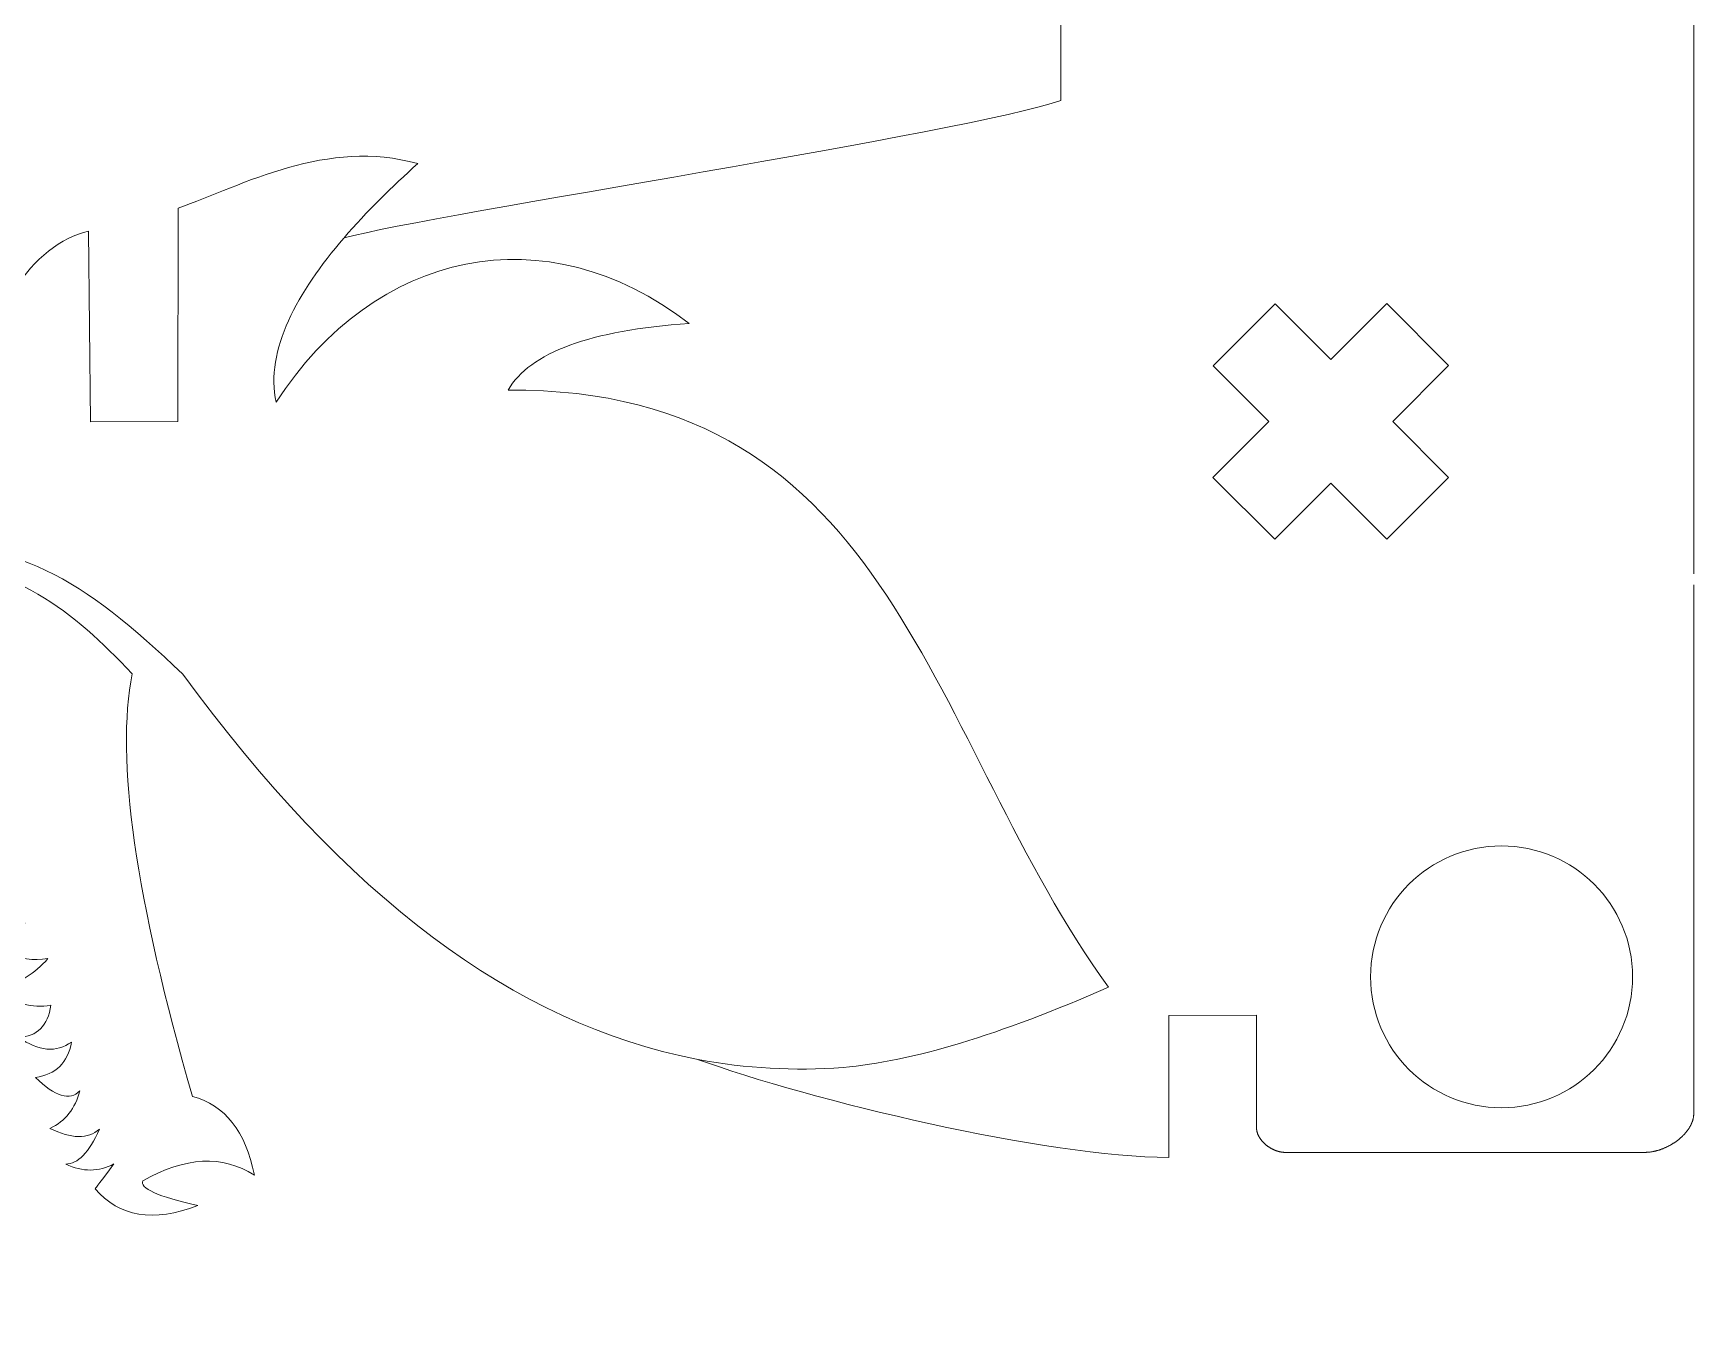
# Model space of a CAD drawing. Header units: centimetres. Extents: x -8.2 to 10.2, y 5.5 to 22.4.
# Drawn here: x 4.77 to 10.22, y 5.55 to 9.77 of the extents above; entities that cross this region are included whole.
import ezdxf

# ---------------------------------------------------------------- set-up
doc = ezdxf.new("R2010")
doc.units = ezdxf.units.CM
doc.header["$MEASUREMENT"] = 0
doc.layers.add('layer 1', color=7, linetype='Continuous')

msp = doc.modelspace()

# ---------------------------------------------------------------- linework, layer by layer
at = {"layer": 'layer 1', "lineweight": 9}
for points in [[(10.22405, 7.99715), (10.22405, 7.99715), (10.22405, 13.59629), (10.22405, 13.59629)], [(8.14648, 9.55133), (8.14648, 9.55133), (8.14648, 11.44042), (8.14648, 11.44042)], [(8.8505, 8.88311), (8.8505, 8.88311), (8.64731, 8.67991), (8.64731, 8.67991)], [(9.03271, 8.7009), (9.03271, 8.7009), (8.8505, 8.88311), (8.8505, 8.88311)], [(9.21639, 8.88456), (9.21639, 8.88456), (9.03271, 8.7009), (9.03271, 8.7009)], [(9.41959, 8.68135), (9.41959, 8.68135), (9.21639, 8.88456), (9.21639, 8.88456)], [(8.64731, 8.67991), (8.64731, 8.67991), (8.82953, 8.49769), (8.82953, 8.49769)], [(9.23592, 8.49769), (9.23592, 8.49769), (9.41959, 8.68135), (9.41959, 8.68135)], [(4.9622, 8.49659), (4.9622, 8.49659), (5.24958, 8.49706), (5.24958, 8.49706)], [(8.82953, 8.49769), (8.82953, 8.49769), (8.64585, 8.31402), (8.64585, 8.31402)], [(9.41959, 8.31402), (9.41959, 8.31402), (9.23592, 8.49769), (9.23592, 8.49769)], [(8.64585, 8.31402), (8.64585, 8.31402), (8.84905, 8.11083), (8.84905, 8.11083)], [(8.84905, 8.11083), (8.84905, 8.11083), (9.03271, 8.2945), (9.03271, 8.2945)], [(9.03271, 8.2945), (9.03271, 8.2945), (9.21639, 8.11083), (9.21639, 8.11083)], [(9.21639, 8.11083), (9.21639, 8.11083), (9.41959, 8.31402), (9.41959, 8.31402)], [(10.22405, 6.22661), (10.22405, 6.22661), (10.22405, 7.96063), (10.22405, 7.96063)], [(8.50178, 6.54756), (8.50178, 6.54756), (8.78914, 6.54801), (8.78914, 6.54801)], [(8.50178, 6.54756), (8.50178, 6.54756), (8.50178, 6.08159), (8.50178, 6.08159)], [(8.78914, 6.54801), (8.78914, 6.54801), (8.78914, 6.17816), (8.78914, 6.17816)], [(10.06446, 6.09804), (10.06446, 6.09804), (8.88142, 6.09804), (8.88142, 6.09804)]]:
    msp.add_open_spline(points, degree=3, dxfattribs=at)
for points, knots in [([(8.50178, 6.08159), (8.10302, 6.08164), (7.32761, 6.26804), (6.95133, 6.40437), (6.95133, 6.40437), (6.35493, 6.51862), (5.79707, 6.93897), (5.26612, 7.6677), (5.26612, 7.6677), (4.93446, 7.98178), (4.71582, 8.12485), (4.31487, 8.0803), (4.31487, 8.0803), (4.7354, 8.02084), (4.89855, 7.87837), (5.09966, 7.66948), (5.09966, 7.66948), (5.04393, 7.39177), (5.10988, 6.92916), (5.29751, 6.2817), (5.29751, 6.2817), (5.40396, 6.2532), (5.4716, 6.16717), (5.50046, 6.02359), (5.50046, 6.02359), (5.39551, 6.08975), (5.27355, 6.08353), (5.1346, 6.00494), (5.1346, 6.00494), (5.12291, 5.98045), (5.18291, 5.95315), (5.31459, 5.92304), (5.31459, 5.92304), (5.16885, 5.8672), (5.05665, 5.88575), (4.97797, 5.97866), (4.97797, 5.97866), (4.97797, 5.97866), (4.99855, 6.00576), (5.0397, 6.05994), (5.0397, 6.05994), (4.98991, 6.03338), (4.93708, 6.0333), (4.88121, 6.05967), (4.88121, 6.05967), (4.92083, 6.05938), (4.95787, 6.09757), (4.99234, 6.17427), (4.99234, 6.17427), (4.95421, 6.14097), (4.89992, 6.14183), (4.82949, 6.17684), (4.82949, 6.17684), (4.88017, 6.20047), (4.91283, 6.2415), (4.92746, 6.2999), (4.92746, 6.2999), (4.8952, 6.2662), (4.84673, 6.28088), (4.78206, 6.34398), (4.78206, 6.34398), (4.84857, 6.35373), (4.88802, 6.39246), (4.9004, 6.46013), (4.9004, 6.46013), (4.85027, 6.42411), (4.79253, 6.42926), (4.72722, 6.47557), (4.72722, 6.47557), (4.78787, 6.47816), (4.82301, 6.51344), (4.83269, 6.58138), (4.83269, 6.58138), (4.76985, 6.56925), (4.71313, 6.58721), (4.66254, 6.63522), (4.66254, 6.63522), (4.72761, 6.65247), (4.7809, 6.68536), (4.82239, 6.73392), (4.82239, 6.73392), (4.72851, 6.72003), (4.63989, 6.75752), (4.55655, 6.84635), (4.55655, 6.84635), (4.62641, 6.82976), (4.69031, 6.83098), (4.74825, 6.85001), (4.74825, 6.85001), (4.63469, 6.85265), (4.54904, 6.9172), (4.49128, 7.04363), (4.49128, 7.04363), (4.55463, 7.01075), (4.62236, 7.00588), (4.69449, 7.02901), (4.69449, 7.02901), (4.60208, 7.21437), (4.49981, 7.4024), (4.52843, 7.57063), (4.52843, 7.57063), (4.17693, 7.65421), (3.97884, 7.41377), (4.14863, 7.09226), (4.14863, 7.09226), (4.18086, 7.01694), (4.21707, 6.93669), (4.31846, 6.91759), (4.31846, 6.91759), (4.28726, 6.88311), (4.23514, 6.86808), (4.16213, 6.87248), (4.16213, 6.87248), (4.20088, 6.82415), (4.27471, 6.79103), (4.38364, 6.77313), (4.38364, 6.77313), (4.34434, 6.71603), (4.27645, 6.69255), (4.17996, 6.7027), (4.17996, 6.7027), (4.22062, 6.6433), (4.28894, 6.62408), (4.38491, 6.64505), (4.38491, 6.64505), (4.35305, 6.58773), (4.29429, 6.55112), (4.20857, 6.53525), (4.20857, 6.53525), (4.25321, 6.50672), (4.31293, 6.49822), (4.38771, 6.50978), (4.38771, 6.50978), (4.38145, 6.48224), (4.32859, 6.45321), (4.22913, 6.42268), (4.22913, 6.42268), (4.30563, 6.39609), (4.37408, 6.39955), (4.43449, 6.43307), (4.43449, 6.43307), (4.4365, 6.36885), (4.38006, 6.32144), (4.26516, 6.29081), (4.26516, 6.29081), (4.30681, 6.26907), (4.38016, 6.26731), (4.48524, 6.28549), (4.48524, 6.28549), (4.47266, 6.23433), (4.41399, 6.19146), (4.30919, 6.15689), (4.30919, 6.15689), (4.35393, 6.13279), (4.42359, 6.13653), (4.51814, 6.16806), (4.51814, 6.16806), (4.48659, 6.10982), (4.42895, 6.06213), (4.34522, 6.025), (4.34522, 6.025), (4.38417, 6.01468), (4.44867, 6.02485), (4.53869, 6.05549), (4.53869, 6.05549), (4.50741, 5.98933), (4.45201, 5.9371), (4.37249, 5.89879), (4.37249, 5.89879), (4.42377, 5.87153), (4.44167, 5.85563), (4.51902, 5.87571), (4.51902, 5.87571), (4.51222, 5.84023), (4.50357, 5.78349), (4.38946, 5.75903), (4.38946, 5.75903), (4.47974, 5.75655), (4.4871, 5.78801), (4.5349, 5.6901), (4.5349, 5.6901), (4.41913, 5.66987), (4.333, 5.6488), (4.18077, 5.55487), (4.18077, 5.55487), (4.19702, 5.63894), (4.18144, 5.66128), (4.23115, 5.67953), (4.23115, 5.67953), (4.0862, 5.69497), (4.0273, 5.76088), (3.89392, 5.86901), (3.89392, 5.86901), (4.04035, 5.82065), (4.08594, 5.80471), (4.19123, 5.82944), (4.19123, 5.82944), (4.01175, 6.11502), (3.87284, 6.44359), (3.77448, 6.81514), (3.77448, 6.81514), (3.76561, 7.17742), (3.58526, 7.2668), (3.23341, 7.08328), (3.23341, 7.08328), (3.27396, 7.27571), (3.23893, 7.48454), (3.12829, 7.70978), (3.12829, 7.70978), (2.88625, 8.01871), (2.67128, 8.47805), (2.48337, 9.08782), (2.48337, 9.08782), (2.79642, 8.66115), (2.96124, 8.51557), (3.15552, 8.38751), (3.15552, 8.38751), (3.15269, 8.85989), (2.9881, 9.17914), (2.48406, 9.60884), (2.48406, 9.60884), (2.94472, 9.47948), (3.26798, 9.1945), (3.45382, 8.7539), (3.45382, 8.7539), (3.52347, 8.54929), (3.5541, 8.54294), (3.71571, 8.5157), (3.71571, 8.5157), (3.56014, 8.69048), (3.54357, 8.81814), (3.49601, 9.11782), (3.49601, 9.11782), (3.41778, 9.39748), (3.29247, 9.54655), (3.12008, 9.56505), (3.12008, 9.56505), (3.50342, 9.65534), (3.74932, 9.50715), (3.85777, 9.12048), (3.85777, 9.12048), (3.99444, 8.76853), (4.09922, 8.67481), (4.25875, 8.58747), (4.25875, 8.58747), (4.08315, 9.03446), (4.2204, 9.23079), (4.58393, 9.42832), (4.58393, 9.42832), (4.46243, 9.05411), (4.42013, 8.93208), (4.6813, 8.56644), (4.6813, 8.56644), (4.58306, 8.83973), (4.78059, 9.0815), (4.95586, 9.12196), (4.95586, 9.12196), (4.95586, 9.12196), (4.9622, 8.49659), (4.9622, 8.49659)], [0, 0, 0, 0, 0.0151515, 0.0151515, 0.0151515, 0.0151515, 0.030303, 0.030303, 0.030303, 0.030303, 0.0454545, 0.0454545, 0.0454545, 0.0454545, 0.0606061, 0.0606061, 0.0606061, 0.0606061, 0.0757576, 0.0757576, 0.0757576, 0.0757576, 0.0909091, 0.0909091, 0.0909091, 0.0909091, 0.1060606, 0.1060606, 0.1060606, 0.1060606, 0.1212121, 0.1212121, 0.1212121, 0.1212121, 0.1363636, 0.1363636, 0.1363636, 0.1363636, 0.1515152, 0.1515152, 0.1515152, 0.1515152, 0.1666667, 0.1666667, 0.1666667, 0.1666667, 0.1818182, 0.1818182, 0.1818182, 0.1818182, 0.1969697, 0.1969697, 0.1969697, 0.1969697, 0.2121212, 0.2121212, 0.2121212, 0.2121212, 0.2272727, 0.2272727, 0.2272727, 0.2272727, 0.2424242, 0.2424242, 0.2424242, 0.2424242, 0.2575758, 0.2575758, 0.2575758, 0.2575758, 0.2727273, 0.2727273, 0.2727273, 0.2727273, 0.2878788, 0.2878788, 0.2878788, 0.2878788, 0.3030303, 0.3030303, 0.3030303, 0.3030303, 0.3181818, 0.3181818, 0.3181818, 0.3181818, 0.3333333, 0.3333333, 0.3333333, 0.3333333, 0.3484848, 0.3484848, 0.3484848, 0.3484848, 0.3636364, 0.3636364, 0.3636364, 0.3636364, 0.3787879, 0.3787879, 0.3787879, 0.3787879, 0.3939394, 0.3939394, 0.3939394, 0.3939394, 0.4090909, 0.4090909, 0.4090909, 0.4090909, 0.4242424, 0.4242424, 0.4242424, 0.4242424, 0.4393939, 0.4393939, 0.4393939, 0.4393939, 0.4545455, 0.4545455, 0.4545455, 0.4545455, 0.469697, 0.469697, 0.469697, 0.469697, 0.4848485, 0.4848485, 0.4848485, 0.4848485, 0.5, 0.5, 0.5, 0.5, 0.5151515, 0.5151515, 0.5151515, 0.5151515, 0.530303, 0.530303, 0.530303, 0.530303, 0.5454545, 0.5454545, 0.5454545, 0.5454545, 0.5606061, 0.5606061, 0.5606061, 0.5606061, 0.5757576, 0.5757576, 0.5757576, 0.5757576, 0.5909091, 0.5909091, 0.5909091, 0.5909091, 0.6060606, 0.6060606, 0.6060606, 0.6060606, 0.6212121, 0.6212121, 0.6212121, 0.6212121, 0.6363636, 0.6363636, 0.6363636, 0.6363636, 0.6515152, 0.6515152, 0.6515152, 0.6515152, 0.6666667, 0.6666667, 0.6666667, 0.6666667, 0.6818182, 0.6818182, 0.6818182, 0.6818182, 0.6969697, 0.6969697, 0.6969697, 0.6969697, 0.7121212, 0.7121212, 0.7121212, 0.7121212, 0.7272727, 0.7272727, 0.7272727, 0.7272727, 0.7424242, 0.7424242, 0.7424242, 0.7424242, 0.7575758, 0.7575758, 0.7575758, 0.7575758, 0.7727273, 0.7727273, 0.7727273, 0.7727273, 0.7878788, 0.7878788, 0.7878788, 0.7878788, 0.8030303, 0.8030303, 0.8030303, 0.8030303, 0.8181818, 0.8181818, 0.8181818, 0.8181818, 0.8333333, 0.8333333, 0.8333333, 0.8333333, 0.8484848, 0.8484848, 0.8484848, 0.8484848, 0.8636364, 0.8636364, 0.8636364, 0.8636364, 0.8787879, 0.8787879, 0.8787879, 0.8787879, 0.8939394, 0.8939394, 0.8939394, 0.8939394, 0.9090909, 0.9090909, 0.9090909, 0.9090909, 0.9242424, 0.9242424, 0.9242424, 0.9242424, 0.9393939, 0.9393939, 0.9393939, 0.9393939, 0.9545455, 0.9545455, 0.9545455, 0.9545455, 0.969697, 0.969697, 0.969697, 0.969697, 1, 1, 1, 1]), ([(5.24958, 8.49706), (5.24958, 8.49706), (5.25053, 9.19744), (5.25053, 9.19744), (5.25053, 9.19744), (5.46368, 9.27505), (5.74143, 9.42749), (6.03638, 9.34389), (6.03638, 9.34389), (5.95258, 9.26828), (5.86865, 9.18632), (5.79475, 9.10038), (5.79475, 9.10038), (6.09308, 9.17903), (7.85511, 9.44826), (8.14648, 9.55133)], [0, 0, 0, 0, 0.2, 0.2, 0.2, 0.2, 0.4, 0.4, 0.4, 0.4, 0.6, 0.6, 0.6, 0.6, 1, 1, 1, 1]), ([(9.16344, 6.67424), (9.16344, 6.43682), (9.35591, 6.24437), (9.59332, 6.24437), (9.59332, 6.24437), (9.83073, 6.24437), (10.02319, 6.43682), (10.02319, 6.67423), (10.02319, 6.67423), (10.02319, 6.91164), (9.83073, 7.10409), (9.59332, 7.10409), (9.59332, 7.10409), (9.35591, 7.10409), (9.16345, 6.91165), (9.16344, 6.67424)], [0, 0, 0, 0, 0.2, 0.2, 0.2, 0.2, 0.4, 0.4, 0.4, 0.4, 0.6, 0.6, 0.6, 0.6, 1, 1, 1, 1]), ([(10.22404, 6.22661), (10.22404, 6.22661), (10.22403, 6.22503), (10.22403, 6.22503), (10.22403, 6.22503), (10.22403, 6.22503), (10.22397, 6.22337), (10.22397, 6.22337), (10.22397, 6.22337), (10.22397, 6.22337), (10.22389, 6.22179), (10.22389, 6.22179), (10.22389, 6.22179), (10.22389, 6.22179), (10.22378, 6.22022), (10.22378, 6.22022), (10.22378, 6.22022), (10.22378, 6.22022), (10.22362, 6.21856), (10.22362, 6.21856), (10.22362, 6.21856), (10.22362, 6.21856), (10.22345, 6.21698), (10.22345, 6.21698), (10.22345, 6.21698), (10.22345, 6.21698), (10.22324, 6.2154), (10.22324, 6.2154), (10.22324, 6.2154), (10.22324, 6.2154), (10.22299, 6.21382), (10.22299, 6.21382), (10.22299, 6.21382), (10.22299, 6.21382), (10.22271, 6.21224), (10.22271, 6.21224), (10.22271, 6.21224), (10.22271, 6.21224), (10.22241, 6.21065), (10.22241, 6.21065), (10.22241, 6.21065), (10.22241, 6.21065), (10.22207, 6.20909), (10.22207, 6.20909), (10.22207, 6.20909), (10.22207, 6.20909), (10.2217, 6.20749), (10.2217, 6.20749), (10.2217, 6.20749), (10.2217, 6.20749), (10.2213, 6.20592), (10.2213, 6.20592), (10.2213, 6.20592), (10.2213, 6.20592), (10.22087, 6.20441), (10.22087, 6.20441), (10.22087, 6.20441), (10.22087, 6.20441), (10.22042, 6.20283), (10.22042, 6.20283), (10.22042, 6.20283), (10.22042, 6.20283), (10.21993, 6.20125), (10.21993, 6.20125), (10.21993, 6.20125), (10.21993, 6.20125), (10.21941, 6.19973), (10.21941, 6.19973), (10.21941, 6.19973), (10.21941, 6.19973), (10.21887, 6.19822), (10.21887, 6.19822), (10.21887, 6.19822), (10.21887, 6.19822), (10.21831, 6.19665), (10.21831, 6.19665), (10.21831, 6.19665), (10.21831, 6.19665), (10.2177, 6.19514), (10.2177, 6.19514), (10.2177, 6.19514), (10.2177, 6.19514), (10.21707, 6.19364), (10.21707, 6.19364), (10.21707, 6.19364), (10.21707, 6.19364), (10.21643, 6.19212), (10.21643, 6.19212), (10.21643, 6.19212), (10.21643, 6.19212), (10.21574, 6.19061), (10.21574, 6.19061), (10.21574, 6.19061), (10.21574, 6.19061), (10.21504, 6.18911), (10.21504, 6.18911), (10.21504, 6.18911), (10.21504, 6.18911), (10.21431, 6.18759), (10.21431, 6.18759), (10.21431, 6.18759), (10.21431, 6.18759), (10.21355, 6.18609), (10.21355, 6.18609), (10.21355, 6.18609), (10.21355, 6.18609), (10.21276, 6.18465), (10.21276, 6.18465), (10.21276, 6.18465), (10.21276, 6.18465), (10.21196, 6.18314), (10.21196, 6.18314), (10.21196, 6.18314), (10.21196, 6.18314), (10.21113, 6.1817), (10.21113, 6.1817), (10.21113, 6.1817), (10.21113, 6.1817), (10.21027, 6.18028), (10.21027, 6.18028), (10.21027, 6.18028), (10.21027, 6.18028), (10.2094, 6.17876), (10.2094, 6.17876), (10.2094, 6.17876), (10.2094, 6.17876), (10.20848, 6.17733), (10.20848, 6.17733), (10.20848, 6.17733), (10.20848, 6.17733), (10.20756, 6.17589), (10.20756, 6.17589), (10.20756, 6.17589), (10.20756, 6.17589), (10.20661, 6.17445), (10.20661, 6.17445), (10.20661, 6.17445), (10.20661, 6.17445), (10.20564, 6.17308), (10.20564, 6.17308), (10.20564, 6.17308), (10.20564, 6.17308), (10.20465, 6.17164), (10.20465, 6.17164), (10.20465, 6.17164), (10.20465, 6.17164), (10.20363, 6.17021), (10.20363, 6.17021), (10.20363, 6.17021), (10.20363, 6.17021), (10.2026, 6.16884), (10.2026, 6.16884), (10.2026, 6.16884), (10.2026, 6.16884), (10.20154, 6.16749), (10.20154, 6.16749), (10.20154, 6.16749), (10.20154, 6.16749), (10.20045, 6.16611), (10.20045, 6.16611), (10.20045, 6.16611), (10.20045, 6.16611), (10.19935, 6.16475), (10.19935, 6.16475), (10.19935, 6.16475), (10.19935, 6.16475), (10.19823, 6.16339), (10.19823, 6.16339), (10.19823, 6.16339), (10.19823, 6.16339), (10.19709, 6.16201), (10.19709, 6.16201), (10.19709, 6.16201), (10.19709, 6.16201), (10.19592, 6.16065), (10.19592, 6.16065), (10.19592, 6.16065), (10.19592, 6.16065), (10.19476, 6.15936), (10.19476, 6.15936), (10.19476, 6.15936), (10.19476, 6.15936), (10.19355, 6.158), (10.19355, 6.158), (10.19355, 6.158), (10.19355, 6.158), (10.19233, 6.1567), (10.19233, 6.1567), (10.19233, 6.1567), (10.19233, 6.1567), (10.1911, 6.15541), (10.1911, 6.15541), (10.1911, 6.15541), (10.1911, 6.15541), (10.18985, 6.15412), (10.18985, 6.15412), (10.18985, 6.15412), (10.18985, 6.15412), (10.18857, 6.15282), (10.18857, 6.15282), (10.18857, 6.15282), (10.18857, 6.15282), (10.18728, 6.15161), (10.18728, 6.15161), (10.18728, 6.15161), (10.18728, 6.15161), (10.18598, 6.15031), (10.18598, 6.15031), (10.18598, 6.15031), (10.18598, 6.15031), (10.18466, 6.14909), (10.18466, 6.14909), (10.18466, 6.14909), (10.18466, 6.14909), (10.18332, 6.14786), (10.18332, 6.14786), (10.18332, 6.14786), (10.18332, 6.14786), (10.18198, 6.14665), (10.18198, 6.14665), (10.18198, 6.14665), (10.18198, 6.14665), (10.1806, 6.14543), (10.1806, 6.14543), (10.1806, 6.14543), (10.1806, 6.14543), (10.17921, 6.1442), (10.17921, 6.1442), (10.17921, 6.1442), (10.17921, 6.1442), (10.17781, 6.14305), (10.17781, 6.14305), (10.17781, 6.14305), (10.17781, 6.14305), (10.17639, 6.14183), (10.17639, 6.14183), (10.17639, 6.14183), (10.17639, 6.14183), (10.17497, 6.14069), (10.17497, 6.14069), (10.17497, 6.14069), (10.17497, 6.14069), (10.17354, 6.13953), (10.17354, 6.13953), (10.17354, 6.13953), (10.17354, 6.13953), (10.17208, 6.13839), (10.17208, 6.13839), (10.17208, 6.13839), (10.17208, 6.13839), (10.17061, 6.13723), (10.17061, 6.13723), (10.17061, 6.13723), (10.17061, 6.13723), (10.16912, 6.13616), (10.16912, 6.13616), (10.16912, 6.13616), (10.16912, 6.13616), (10.16763, 6.13507), (10.16763, 6.13507), (10.16763, 6.13507), (10.16763, 6.13507), (10.16613, 6.13393), (10.16613, 6.13393), (10.16613, 6.13393), (10.16613, 6.13393), (10.16461, 6.13285), (10.16461, 6.13285), (10.16461, 6.13285), (10.16461, 6.13285), (10.16308, 6.13186), (10.16308, 6.13186), (10.16308, 6.13186), (10.16308, 6.13186), (10.16153, 6.13077), (10.16153, 6.13077), (10.16153, 6.13077), (10.16153, 6.13077), (10.15998, 6.12977), (10.15998, 6.12977), (10.15998, 6.12977), (10.15998, 6.12977), (10.15842, 6.12869), (10.15842, 6.12869), (10.15842, 6.12869), (10.15842, 6.12869), (10.15685, 6.12768), (10.15685, 6.12768), (10.15685, 6.12768), (10.15685, 6.12768), (10.15527, 6.12667), (10.15527, 6.12667), (10.15527, 6.12667), (10.15527, 6.12667), (10.15367, 6.12574), (10.15367, 6.12574), (10.15367, 6.12574), (10.15367, 6.12574), (10.15207, 6.12474), (10.15207, 6.12474), (10.15207, 6.12474), (10.15207, 6.12474), (10.15046, 6.12381), (10.15046, 6.12381), (10.15046, 6.12381), (10.15046, 6.12381), (10.14885, 6.12288), (10.14885, 6.12288), (10.14885, 6.12288), (10.14885, 6.12288), (10.14722, 6.12194), (10.14722, 6.12194), (10.14722, 6.12194), (10.14722, 6.12194), (10.14558, 6.12107), (10.14558, 6.12107), (10.14558, 6.12107), (10.14558, 6.12107), (10.14395, 6.12013), (10.14395, 6.12013), (10.14395, 6.12013), (10.14395, 6.12013), (10.14229, 6.11927), (10.14229, 6.11927), (10.14229, 6.11927), (10.14229, 6.11927), (10.14064, 6.11842), (10.14064, 6.11842), (10.14064, 6.11842), (10.14064, 6.11842), (10.13898, 6.11755), (10.13898, 6.11755), (10.13898, 6.11755), (10.13898, 6.11755), (10.13732, 6.11677), (10.13732, 6.11677), (10.13732, 6.11677), (10.13732, 6.11677), (10.13563, 6.1159), (10.13563, 6.1159), (10.13563, 6.1159), (10.13563, 6.1159), (10.13396, 6.1151), (10.13396, 6.1151), (10.13396, 6.1151), (10.13396, 6.1151), (10.13227, 6.11432), (10.13227, 6.11432), (10.13227, 6.11432), (10.13227, 6.11432), (10.13057, 6.1136), (10.13057, 6.1136), (10.13057, 6.1136), (10.13057, 6.1136), (10.12888, 6.11281), (10.12888, 6.11281), (10.12888, 6.11281), (10.12888, 6.11281), (10.12719, 6.11209), (10.12719, 6.11209), (10.12719, 6.11209), (10.12719, 6.11209), (10.12549, 6.11137), (10.12549, 6.11137), (10.12549, 6.11137), (10.12549, 6.11137), (10.12377, 6.11066), (10.12377, 6.11066), (10.12377, 6.11066), (10.12377, 6.11066), (10.12207, 6.11001), (10.12207, 6.11001), (10.12207, 6.11001), (10.12207, 6.11001), (10.12036, 6.10936), (10.12036, 6.10936), (10.12036, 6.10936), (10.12036, 6.10936), (10.11864, 6.10871), (10.11864, 6.10871), (10.11864, 6.10871), (10.11864, 6.10871), (10.11693, 6.10807), (10.11693, 6.10807), (10.11693, 6.10807), (10.11693, 6.10807), (10.11521, 6.10742), (10.11521, 6.10742), (10.11521, 6.10742), (10.11521, 6.10742), (10.11349, 6.10684), (10.11349, 6.10684), (10.11349, 6.10684), (10.11349, 6.10684), (10.11176, 6.10626), (10.11176, 6.10626), (10.11176, 6.10626), (10.11176, 6.10626), (10.11004, 6.1057), (10.11004, 6.1057), (10.11004, 6.1057), (10.11004, 6.1057), (10.10832, 6.10519), (10.10832, 6.10519), (10.10832, 6.10519), (10.10832, 6.10519), (10.1066, 6.10461), (10.1066, 6.10461), (10.1066, 6.10461), (10.1066, 6.10461), (10.10487, 6.10412), (10.10487, 6.10412), (10.10487, 6.10412), (10.10487, 6.10412), (10.10315, 6.10368), (10.10315, 6.10368), (10.10315, 6.10368), (10.10315, 6.10368), (10.10143, 6.10318), (10.10143, 6.10318), (10.10143, 6.10318), (10.10143, 6.10318), (10.09972, 6.10275), (10.09972, 6.10275), (10.09972, 6.10275), (10.09972, 6.10275), (10.09799, 6.10231), (10.09799, 6.10231), (10.09799, 6.10231), (10.09799, 6.10231), (10.09628, 6.10189), (10.09628, 6.10189), (10.09628, 6.10189), (10.09628, 6.10189), (10.09456, 6.10153), (10.09456, 6.10153), (10.09456, 6.10153), (10.09456, 6.10153), (10.09285, 6.10118), (10.09285, 6.10118), (10.09285, 6.10118), (10.09285, 6.10118), (10.09114, 6.10082), (10.09114, 6.10082), (10.09114, 6.10082), (10.09114, 6.10082), (10.08944, 6.10045), (10.08944, 6.10045), (10.08944, 6.10045), (10.08944, 6.10045), (10.08773, 6.10016), (10.08773, 6.10016), (10.08773, 6.10016), (10.08773, 6.10016), (10.08604, 6.09988), (10.08604, 6.09988), (10.08604, 6.09988), (10.08604, 6.09988), (10.08434, 6.09959), (10.08434, 6.09959), (10.08434, 6.09959), (10.08434, 6.09959), (10.08265, 6.09937), (10.08265, 6.09937), (10.08265, 6.09937), (10.08265, 6.09937), (10.08097, 6.09917), (10.08097, 6.09917), (10.08097, 6.09917), (10.08097, 6.09917), (10.07929, 6.09895), (10.07929, 6.09895), (10.07929, 6.09895), (10.07929, 6.09895), (10.07761, 6.09874), (10.07761, 6.09874), (10.07761, 6.09874), (10.07761, 6.09874), (10.07595, 6.09859), (10.07595, 6.09859), (10.07595, 6.09859), (10.07595, 6.09859), (10.07428, 6.09844), (10.07428, 6.09844), (10.07428, 6.09844), (10.07428, 6.09844), (10.07263, 6.09829), (10.07263, 6.09829), (10.07263, 6.09829), (10.07263, 6.09829), (10.07098, 6.09822), (10.07098, 6.09822), (10.07098, 6.09822), (10.07098, 6.09822), (10.06934, 6.09816), (10.06934, 6.09816), (10.06934, 6.09816), (10.06934, 6.09816), (10.0677, 6.09808), (10.0677, 6.09808), (10.0677, 6.09808), (10.0677, 6.09808), (10.06608, 6.09808), (10.06608, 6.09808), (10.06608, 6.09808), (10.06608, 6.09808), (10.06447, 6.09801), (10.06447, 6.09801)], [0, 0, 0, 0, 0.0078125, 0.0078125, 0.0078125, 0.0078125, 0.015625, 0.015625, 0.015625, 0.015625, 0.0234375, 0.0234375, 0.0234375, 0.0234375, 0.03125, 0.03125, 0.03125, 0.03125, 0.0390625, 0.0390625, 0.0390625, 0.0390625, 0.046875, 0.046875, 0.046875, 0.046875, 0.0546875, 0.0546875, 0.0546875, 0.0546875, 0.0625, 0.0625, 0.0625, 0.0625, 0.0703125, 0.0703125, 0.0703125, 0.0703125, 0.078125, 0.078125, 0.078125, 0.078125, 0.0859375, 0.0859375, 0.0859375, 0.0859375, 0.09375, 0.09375, 0.09375, 0.09375, 0.1015625, 0.1015625, 0.1015625, 0.1015625, 0.109375, 0.109375, 0.109375, 0.109375, 0.1171875, 0.1171875, 0.1171875, 0.1171875, 0.125, 0.125, 0.125, 0.125, 0.1328125, 0.1328125, 0.1328125, 0.1328125, 0.140625, 0.140625, 0.140625, 0.140625, 0.1484375, 0.1484375, 0.1484375, 0.1484375, 0.15625, 0.15625, 0.15625, 0.15625, 0.1640625, 0.1640625, 0.1640625, 0.1640625, 0.171875, 0.171875, 0.171875, 0.171875, 0.1796875, 0.1796875, 0.1796875, 0.1796875, 0.1875, 0.1875, 0.1875, 0.1875, 0.1953125, 0.1953125, 0.1953125, 0.1953125, 0.203125, 0.203125, 0.203125, 0.203125, 0.2109375, 0.2109375, 0.2109375, 0.2109375, 0.21875, 0.21875, 0.21875, 0.21875, 0.2265625, 0.2265625, 0.2265625, 0.2265625, 0.234375, 0.234375, 0.234375, 0.234375, 0.2421875, 0.2421875, 0.2421875, 0.2421875, 0.25, 0.25, 0.25, 0.25, 0.2578125, 0.2578125, 0.2578125, 0.2578125, 0.265625, 0.265625, 0.265625, 0.265625, 0.2734375, 0.2734375, 0.2734375, 0.2734375, 0.28125, 0.28125, 0.28125, 0.28125, 0.2890625, 0.2890625, 0.2890625, 0.2890625, 0.296875, 0.296875, 0.296875, 0.296875, 0.3046875, 0.3046875, 0.3046875, 0.3046875, 0.3125, 0.3125, 0.3125, 0.3125, 0.3203125, 0.3203125, 0.3203125, 0.3203125, 0.328125, 0.328125, 0.328125, 0.328125, 0.3359375, 0.3359375, 0.3359375, 0.3359375, 0.34375, 0.34375, 0.34375, 0.34375, 0.3515625, 0.3515625, 0.3515625, 0.3515625, 0.359375, 0.359375, 0.359375, 0.359375, 0.3671875, 0.3671875, 0.3671875, 0.3671875, 0.375, 0.375, 0.375, 0.375, 0.3828125, 0.3828125, 0.3828125, 0.3828125, 0.390625, 0.390625, 0.390625, 0.390625, 0.3984375, 0.3984375, 0.3984375, 0.3984375, 0.40625, 0.40625, 0.40625, 0.40625, 0.4140625, 0.4140625, 0.4140625, 0.4140625, 0.421875, 0.421875, 0.421875, 0.421875, 0.4296875, 0.4296875, 0.4296875, 0.4296875, 0.4375, 0.4375, 0.4375, 0.4375, 0.4453125, 0.4453125, 0.4453125, 0.4453125, 0.453125, 0.453125, 0.453125, 0.453125, 0.4609375, 0.4609375, 0.4609375, 0.4609375, 0.46875, 0.46875, 0.46875, 0.46875, 0.4765625, 0.4765625, 0.4765625, 0.4765625, 0.484375, 0.484375, 0.484375, 0.484375, 0.4921875, 0.4921875, 0.4921875, 0.4921875, 0.5, 0.5, 0.5, 0.5, 0.5078125, 0.5078125, 0.5078125, 0.5078125, 0.515625, 0.515625, 0.515625, 0.515625, 0.5234375, 0.5234375, 0.5234375, 0.5234375, 0.53125, 0.53125, 0.53125, 0.53125, 0.5390625, 0.5390625, 0.5390625, 0.5390625, 0.546875, 0.546875, 0.546875, 0.546875, 0.5546875, 0.5546875, 0.5546875, 0.5546875, 0.5625, 0.5625, 0.5625, 0.5625, 0.5703125, 0.5703125, 0.5703125, 0.5703125, 0.578125, 0.578125, 0.578125, 0.578125, 0.5859375, 0.5859375, 0.5859375, 0.5859375, 0.59375, 0.59375, 0.59375, 0.59375, 0.6015625, 0.6015625, 0.6015625, 0.6015625, 0.609375, 0.609375, 0.609375, 0.609375, 0.6171875, 0.6171875, 0.6171875, 0.6171875, 0.625, 0.625, 0.625, 0.625, 0.6328125, 0.6328125, 0.6328125, 0.6328125, 0.640625, 0.640625, 0.640625, 0.640625, 0.6484375, 0.6484375, 0.6484375, 0.6484375, 0.65625, 0.65625, 0.65625, 0.65625, 0.6640625, 0.6640625, 0.6640625, 0.6640625, 0.671875, 0.671875, 0.671875, 0.671875, 0.6796875, 0.6796875, 0.6796875, 0.6796875, 0.6875, 0.6875, 0.6875, 0.6875, 0.6953125, 0.6953125, 0.6953125, 0.6953125, 0.703125, 0.703125, 0.703125, 0.703125, 0.7109375, 0.7109375, 0.7109375, 0.7109375, 0.71875, 0.71875, 0.71875, 0.71875, 0.7265625, 0.7265625, 0.7265625, 0.7265625, 0.734375, 0.734375, 0.734375, 0.734375, 0.7421875, 0.7421875, 0.7421875, 0.7421875, 0.75, 0.75, 0.75, 0.75, 0.7578125, 0.7578125, 0.7578125, 0.7578125, 0.765625, 0.765625, 0.765625, 0.765625, 0.7734375, 0.7734375, 0.7734375, 0.7734375, 0.78125, 0.78125, 0.78125, 0.78125, 0.7890625, 0.7890625, 0.7890625, 0.7890625, 0.796875, 0.796875, 0.796875, 0.796875, 0.8046875, 0.8046875, 0.8046875, 0.8046875, 0.8125, 0.8125, 0.8125, 0.8125, 0.8203125, 0.8203125, 0.8203125, 0.8203125, 0.828125, 0.828125, 0.828125, 0.828125, 0.8359375, 0.8359375, 0.8359375, 0.8359375, 0.84375, 0.84375, 0.84375, 0.84375, 0.8515625, 0.8515625, 0.8515625, 0.8515625, 0.859375, 0.859375, 0.859375, 0.859375, 0.8671875, 0.8671875, 0.8671875, 0.8671875, 0.875, 0.875, 0.875, 0.875, 0.8828125, 0.8828125, 0.8828125, 0.8828125, 0.890625, 0.890625, 0.890625, 0.890625, 0.8984375, 0.8984375, 0.8984375, 0.8984375, 0.90625, 0.90625, 0.90625, 0.90625, 0.9140625, 0.9140625, 0.9140625, 0.9140625, 0.921875, 0.921875, 0.921875, 0.921875, 0.9296875, 0.9296875, 0.9296875, 0.9296875, 0.9375, 0.9375, 0.9375, 0.9375, 0.9453125, 0.9453125, 0.9453125, 0.9453125, 0.953125, 0.953125, 0.953125, 0.953125, 0.9609375, 0.9609375, 0.9609375, 0.9609375, 0.96875, 0.96875, 0.96875, 0.96875, 0.9765625, 0.9765625, 0.9765625, 0.9765625, 0.984375, 0.984375, 0.984375, 0.984375, 1, 1, 1, 1]), ([(8.88142, 6.09801), (8.88142, 6.09801), (8.88045, 6.09808), (8.88045, 6.09808), (8.88045, 6.09808), (8.88045, 6.09808), (8.87948, 6.09808), (8.87948, 6.09808), (8.87948, 6.09808), (8.87948, 6.09808), (8.87851, 6.09808), (8.87851, 6.09808), (8.87851, 6.09808), (8.87851, 6.09808), (8.87754, 6.09816), (8.87754, 6.09816), (8.87754, 6.09816), (8.87754, 6.09816), (8.87656, 6.09822), (8.87656, 6.09822), (8.87656, 6.09822), (8.87656, 6.09822), (8.87558, 6.09829), (8.87558, 6.09829), (8.87558, 6.09829), (8.87558, 6.09829), (8.8746, 6.09837), (8.8746, 6.09837), (8.8746, 6.09837), (8.8746, 6.09837), (8.87361, 6.09851), (8.87361, 6.09851), (8.87361, 6.09851), (8.87361, 6.09851), (8.87262, 6.09859), (8.87262, 6.09859), (8.87262, 6.09859), (8.87262, 6.09859), (8.87162, 6.09874), (8.87162, 6.09874), (8.87162, 6.09874), (8.87162, 6.09874), (8.87063, 6.09887), (8.87063, 6.09887), (8.87063, 6.09887), (8.87063, 6.09887), (8.86964, 6.0991), (8.86964, 6.0991), (8.86964, 6.0991), (8.86964, 6.0991), (8.86864, 6.09922), (8.86864, 6.09922), (8.86864, 6.09922), (8.86864, 6.09922), (8.86763, 6.09944), (8.86763, 6.09944), (8.86763, 6.09944), (8.86763, 6.09944), (8.86664, 6.09959), (8.86664, 6.09959), (8.86664, 6.09959), (8.86664, 6.09959), (8.86563, 6.0998), (8.86563, 6.0998), (8.86563, 6.0998), (8.86563, 6.0998), (8.86463, 6.10009), (8.86463, 6.10009), (8.86463, 6.10009), (8.86463, 6.10009), (8.86362, 6.1003), (8.86362, 6.1003), (8.86362, 6.1003), (8.86362, 6.1003), (8.86262, 6.10052), (8.86262, 6.10052), (8.86262, 6.10052), (8.86262, 6.10052), (8.86161, 6.10082), (8.86161, 6.10082), (8.86161, 6.10082), (8.86161, 6.10082), (8.8606, 6.1011), (8.8606, 6.1011), (8.8606, 6.1011), (8.8606, 6.1011), (8.8596, 6.10139), (8.8596, 6.10139), (8.8596, 6.10139), (8.8596, 6.10139), (8.85859, 6.10167), (8.85859, 6.10167), (8.85859, 6.10167), (8.85859, 6.10167), (8.85759, 6.10203), (8.85759, 6.10203), (8.85759, 6.10203), (8.85759, 6.10203), (8.85658, 6.10231), (8.85658, 6.10231), (8.85658, 6.10231), (8.85658, 6.10231), (8.85558, 6.10268), (8.85558, 6.10268), (8.85558, 6.10268), (8.85558, 6.10268), (8.85457, 6.10305), (8.85457, 6.10305), (8.85457, 6.10305), (8.85457, 6.10305), (8.85357, 6.1034), (8.85357, 6.1034), (8.85357, 6.1034), (8.85357, 6.1034), (8.85256, 6.10376), (8.85256, 6.10376), (8.85256, 6.10376), (8.85256, 6.10376), (8.85156, 6.10412), (8.85156, 6.10412), (8.85156, 6.10412), (8.85156, 6.10412), (8.85056, 6.10454), (8.85056, 6.10454), (8.85056, 6.10454), (8.85056, 6.10454), (8.84957, 6.10491), (8.84957, 6.10491), (8.84957, 6.10491), (8.84957, 6.10491), (8.84857, 6.10534), (8.84857, 6.10534), (8.84857, 6.10534), (8.84857, 6.10534), (8.84758, 6.10577), (8.84758, 6.10577), (8.84758, 6.10577), (8.84758, 6.10577), (8.84658, 6.1062), (8.84658, 6.1062), (8.84658, 6.1062), (8.84658, 6.1062), (8.84559, 6.10663), (8.84559, 6.10663), (8.84559, 6.10663), (8.84559, 6.10663), (8.8446, 6.10713), (8.8446, 6.10713), (8.8446, 6.10713), (8.8446, 6.10713), (8.84362, 6.10757), (8.84362, 6.10757), (8.84362, 6.10757), (8.84362, 6.10757), (8.84264, 6.10807), (8.84264, 6.10807), (8.84264, 6.10807), (8.84264, 6.10807), (8.84166, 6.10857), (8.84166, 6.10857), (8.84166, 6.10857), (8.84166, 6.10857), (8.84068, 6.10907), (8.84068, 6.10907), (8.84068, 6.10907), (8.84068, 6.10907), (8.83971, 6.10958), (8.83971, 6.10958), (8.83971, 6.10958), (8.83971, 6.10958), (8.83875, 6.11009), (8.83875, 6.11009), (8.83875, 6.11009), (8.83875, 6.11009), (8.83778, 6.11066), (8.83778, 6.11066), (8.83778, 6.11066), (8.83778, 6.11066), (8.83682, 6.11115), (8.83682, 6.11115), (8.83682, 6.11115), (8.83682, 6.11115), (8.83586, 6.11174), (8.83586, 6.11174), (8.83586, 6.11174), (8.83586, 6.11174), (8.83492, 6.11231), (8.83492, 6.11231), (8.83492, 6.11231), (8.83492, 6.11231), (8.83397, 6.11288), (8.83397, 6.11288), (8.83397, 6.11288), (8.83397, 6.11288), (8.83303, 6.11345), (8.83303, 6.11345), (8.83303, 6.11345), (8.83303, 6.11345), (8.83209, 6.11404), (8.83209, 6.11404), (8.83209, 6.11404), (8.83209, 6.11404), (8.83116, 6.11461), (8.83116, 6.11461), (8.83116, 6.11461), (8.83116, 6.11461), (8.83024, 6.11525), (8.83024, 6.11525), (8.83024, 6.11525), (8.83024, 6.11525), (8.82931, 6.11583), (8.82931, 6.11583), (8.82931, 6.11583), (8.82931, 6.11583), (8.82839, 6.11647), (8.82839, 6.11647), (8.82839, 6.11647), (8.82839, 6.11647), (8.82748, 6.11712), (8.82748, 6.11712), (8.82748, 6.11712), (8.82748, 6.11712), (8.82658, 6.11776), (8.82658, 6.11776), (8.82658, 6.11776), (8.82658, 6.11776), (8.82567, 6.11842), (8.82567, 6.11842), (8.82567, 6.11842), (8.82567, 6.11842), (8.82478, 6.11906), (8.82478, 6.11906), (8.82478, 6.11906), (8.82478, 6.11906), (8.8239, 6.11971), (8.8239, 6.11971), (8.8239, 6.11971), (8.8239, 6.11971), (8.82302, 6.12042), (8.82302, 6.12042), (8.82302, 6.12042), (8.82302, 6.12042), (8.82216, 6.12107), (8.82216, 6.12107), (8.82216, 6.12107), (8.82216, 6.12107), (8.82129, 6.12179), (8.82129, 6.12179), (8.82129, 6.12179), (8.82129, 6.12179), (8.82043, 6.12243), (8.82043, 6.12243), (8.82043, 6.12243), (8.82043, 6.12243), (8.81959, 6.12315), (8.81959, 6.12315), (8.81959, 6.12315), (8.81959, 6.12315), (8.81874, 6.12388), (8.81874, 6.12388), (8.81874, 6.12388), (8.81874, 6.12388), (8.81791, 6.12459), (8.81791, 6.12459), (8.81791, 6.12459), (8.81791, 6.12459), (8.81709, 6.12531), (8.81709, 6.12531), (8.81709, 6.12531), (8.81709, 6.12531), (8.81627, 6.1261), (8.81627, 6.1261), (8.81627, 6.1261), (8.81627, 6.1261), (8.81546, 6.12682), (8.81546, 6.12682), (8.81546, 6.12682), (8.81546, 6.12682), (8.81466, 6.12754), (8.81466, 6.12754), (8.81466, 6.12754), (8.81466, 6.12754), (8.81386, 6.12833), (8.81386, 6.12833), (8.81386, 6.12833), (8.81386, 6.12833), (8.81308, 6.12904), (8.81308, 6.12904), (8.81308, 6.12904), (8.81308, 6.12904), (8.81231, 6.12984), (8.81231, 6.12984), (8.81231, 6.12984), (8.81231, 6.12984), (8.81154, 6.13062), (8.81154, 6.13062), (8.81154, 6.13062), (8.81154, 6.13062), (8.81079, 6.13142), (8.81079, 6.13142), (8.81079, 6.13142), (8.81079, 6.13142), (8.81005, 6.13221), (8.81005, 6.13221), (8.81005, 6.13221), (8.81005, 6.13221), (8.8093, 6.13299), (8.8093, 6.13299), (8.8093, 6.13299), (8.8093, 6.13299), (8.80858, 6.13379), (8.80858, 6.13379), (8.80858, 6.13379), (8.80858, 6.13379), (8.80786, 6.13458), (8.80786, 6.13458), (8.80786, 6.13458), (8.80786, 6.13458), (8.80716, 6.13543), (8.80716, 6.13543), (8.80716, 6.13543), (8.80716, 6.13543), (8.80647, 6.13623), (8.80647, 6.13623), (8.80647, 6.13623), (8.80647, 6.13623), (8.80578, 6.13702), (8.80578, 6.13702), (8.80578, 6.13702), (8.80578, 6.13702), (8.80511, 6.13787), (8.80511, 6.13787), (8.80511, 6.13787), (8.80511, 6.13787), (8.80445, 6.13875), (8.80445, 6.13875), (8.80445, 6.13875), (8.80445, 6.13875), (8.80381, 6.13953), (8.80381, 6.13953), (8.80381, 6.13953), (8.80381, 6.13953), (8.80316, 6.1404), (8.80316, 6.1404), (8.80316, 6.1404), (8.80316, 6.1404), (8.80254, 6.14126), (8.80254, 6.14126), (8.80254, 6.14126), (8.80254, 6.14126), (8.80191, 6.14211), (8.80191, 6.14211), (8.80191, 6.14211), (8.80191, 6.14211), (8.80131, 6.14298), (8.80131, 6.14298), (8.80131, 6.14298), (8.80131, 6.14298), (8.80073, 6.14384), (8.80073, 6.14384), (8.80073, 6.14384), (8.80073, 6.14384), (8.80015, 6.14471), (8.80015, 6.14471), (8.80015, 6.14471), (8.80015, 6.14471), (8.79958, 6.14558), (8.79958, 6.14558), (8.79958, 6.14558), (8.79958, 6.14558), (8.79903, 6.14643), (8.79903, 6.14643), (8.79903, 6.14643), (8.79903, 6.14643), (8.79849, 6.14736), (8.79849, 6.14736), (8.79849, 6.14736), (8.79849, 6.14736), (8.79796, 6.14822), (8.79796, 6.14822), (8.79796, 6.14822), (8.79796, 6.14822), (8.79745, 6.14909), (8.79745, 6.14909), (8.79745, 6.14909), (8.79745, 6.14909), (8.79694, 6.15002), (8.79694, 6.15002), (8.79694, 6.15002), (8.79694, 6.15002), (8.79647, 6.15087), (8.79647, 6.15087), (8.79647, 6.15087), (8.79647, 6.15087), (8.79599, 6.15181), (8.79599, 6.15181), (8.79599, 6.15181), (8.79599, 6.15181), (8.79553, 6.15275), (8.79553, 6.15275), (8.79553, 6.15275), (8.79553, 6.15275), (8.79508, 6.15362), (8.79508, 6.15362), (8.79508, 6.15362), (8.79508, 6.15362), (8.79466, 6.15455), (8.79466, 6.15455), (8.79466, 6.15455), (8.79466, 6.15455), (8.79424, 6.15548), (8.79424, 6.15548), (8.79424, 6.15548), (8.79424, 6.15548), (8.79384, 6.15635), (8.79384, 6.15635), (8.79384, 6.15635), (8.79384, 6.15635), (8.79346, 6.15728), (8.79346, 6.15728), (8.79346, 6.15728), (8.79346, 6.15728), (8.79309, 6.15822), (8.79309, 6.15822), (8.79309, 6.15822), (8.79309, 6.15822), (8.79275, 6.15915), (8.79275, 6.15915), (8.79275, 6.15915), (8.79275, 6.15915), (8.7924, 6.16008), (8.7924, 6.16008), (8.7924, 6.16008), (8.7924, 6.16008), (8.79206, 6.16102), (8.79206, 6.16102), (8.79206, 6.16102), (8.79206, 6.16102), (8.79177, 6.16194), (8.79177, 6.16194), (8.79177, 6.16194), (8.79177, 6.16194), (8.79147, 6.16288), (8.79147, 6.16288), (8.79147, 6.16288), (8.79147, 6.16288), (8.7912, 6.16381), (8.7912, 6.16381), (8.7912, 6.16381), (8.7912, 6.16381), (8.79095, 6.16475), (8.79095, 6.16475), (8.79095, 6.16475), (8.79095, 6.16475), (8.7907, 6.16575), (8.7907, 6.16575), (8.7907, 6.16575), (8.7907, 6.16575), (8.79048, 6.16669), (8.79048, 6.16669), (8.79048, 6.16669), (8.79048, 6.16669), (8.79026, 6.16763), (8.79026, 6.16763), (8.79026, 6.16763), (8.79026, 6.16763), (8.79007, 6.16855), (8.79007, 6.16855), (8.79007, 6.16855), (8.79007, 6.16855), (8.7899, 6.1695), (8.7899, 6.1695), (8.7899, 6.1695), (8.7899, 6.1695), (8.78975, 6.17049), (8.78975, 6.17049), (8.78975, 6.17049), (8.78975, 6.17049), (8.7896, 6.17144), (8.7896, 6.17144), (8.7896, 6.17144), (8.7896, 6.17144), (8.78948, 6.17237), (8.78948, 6.17237), (8.78948, 6.17237), (8.78948, 6.17237), (8.78938, 6.17338), (8.78938, 6.17338), (8.78938, 6.17338), (8.78938, 6.17338), (8.7893, 6.17431), (8.7893, 6.17431), (8.7893, 6.17431), (8.7893, 6.17431), (8.78924, 6.17524), (8.78924, 6.17524), (8.78924, 6.17524), (8.78924, 6.17524), (8.78918, 6.17625), (8.78918, 6.17625), (8.78918, 6.17625), (8.78918, 6.17625), (8.78915, 6.17718), (8.78915, 6.17718), (8.78915, 6.17718), (8.78915, 6.17718), (8.78914, 6.17812), (8.78914, 6.17812)], [0, 0, 0, 0, 0.0078125, 0.0078125, 0.0078125, 0.0078125, 0.015625, 0.015625, 0.015625, 0.015625, 0.0234375, 0.0234375, 0.0234375, 0.0234375, 0.03125, 0.03125, 0.03125, 0.03125, 0.0390625, 0.0390625, 0.0390625, 0.0390625, 0.046875, 0.046875, 0.046875, 0.046875, 0.0546875, 0.0546875, 0.0546875, 0.0546875, 0.0625, 0.0625, 0.0625, 0.0625, 0.0703125, 0.0703125, 0.0703125, 0.0703125, 0.078125, 0.078125, 0.078125, 0.078125, 0.0859375, 0.0859375, 0.0859375, 0.0859375, 0.09375, 0.09375, 0.09375, 0.09375, 0.1015625, 0.1015625, 0.1015625, 0.1015625, 0.109375, 0.109375, 0.109375, 0.109375, 0.1171875, 0.1171875, 0.1171875, 0.1171875, 0.125, 0.125, 0.125, 0.125, 0.1328125, 0.1328125, 0.1328125, 0.1328125, 0.140625, 0.140625, 0.140625, 0.140625, 0.1484375, 0.1484375, 0.1484375, 0.1484375, 0.15625, 0.15625, 0.15625, 0.15625, 0.1640625, 0.1640625, 0.1640625, 0.1640625, 0.171875, 0.171875, 0.171875, 0.171875, 0.1796875, 0.1796875, 0.1796875, 0.1796875, 0.1875, 0.1875, 0.1875, 0.1875, 0.1953125, 0.1953125, 0.1953125, 0.1953125, 0.203125, 0.203125, 0.203125, 0.203125, 0.2109375, 0.2109375, 0.2109375, 0.2109375, 0.21875, 0.21875, 0.21875, 0.21875, 0.2265625, 0.2265625, 0.2265625, 0.2265625, 0.234375, 0.234375, 0.234375, 0.234375, 0.2421875, 0.2421875, 0.2421875, 0.2421875, 0.25, 0.25, 0.25, 0.25, 0.2578125, 0.2578125, 0.2578125, 0.2578125, 0.265625, 0.265625, 0.265625, 0.265625, 0.2734375, 0.2734375, 0.2734375, 0.2734375, 0.28125, 0.28125, 0.28125, 0.28125, 0.2890625, 0.2890625, 0.2890625, 0.2890625, 0.296875, 0.296875, 0.296875, 0.296875, 0.3046875, 0.3046875, 0.3046875, 0.3046875, 0.3125, 0.3125, 0.3125, 0.3125, 0.3203125, 0.3203125, 0.3203125, 0.3203125, 0.328125, 0.328125, 0.328125, 0.328125, 0.3359375, 0.3359375, 0.3359375, 0.3359375, 0.34375, 0.34375, 0.34375, 0.34375, 0.3515625, 0.3515625, 0.3515625, 0.3515625, 0.359375, 0.359375, 0.359375, 0.359375, 0.3671875, 0.3671875, 0.3671875, 0.3671875, 0.375, 0.375, 0.375, 0.375, 0.3828125, 0.3828125, 0.3828125, 0.3828125, 0.390625, 0.390625, 0.390625, 0.390625, 0.3984375, 0.3984375, 0.3984375, 0.3984375, 0.40625, 0.40625, 0.40625, 0.40625, 0.4140625, 0.4140625, 0.4140625, 0.4140625, 0.421875, 0.421875, 0.421875, 0.421875, 0.4296875, 0.4296875, 0.4296875, 0.4296875, 0.4375, 0.4375, 0.4375, 0.4375, 0.4453125, 0.4453125, 0.4453125, 0.4453125, 0.453125, 0.453125, 0.453125, 0.453125, 0.4609375, 0.4609375, 0.4609375, 0.4609375, 0.46875, 0.46875, 0.46875, 0.46875, 0.4765625, 0.4765625, 0.4765625, 0.4765625, 0.484375, 0.484375, 0.484375, 0.484375, 0.4921875, 0.4921875, 0.4921875, 0.4921875, 0.5, 0.5, 0.5, 0.5, 0.5078125, 0.5078125, 0.5078125, 0.5078125, 0.515625, 0.515625, 0.515625, 0.515625, 0.5234375, 0.5234375, 0.5234375, 0.5234375, 0.53125, 0.53125, 0.53125, 0.53125, 0.5390625, 0.5390625, 0.5390625, 0.5390625, 0.546875, 0.546875, 0.546875, 0.546875, 0.5546875, 0.5546875, 0.5546875, 0.5546875, 0.5625, 0.5625, 0.5625, 0.5625, 0.5703125, 0.5703125, 0.5703125, 0.5703125, 0.578125, 0.578125, 0.578125, 0.578125, 0.5859375, 0.5859375, 0.5859375, 0.5859375, 0.59375, 0.59375, 0.59375, 0.59375, 0.6015625, 0.6015625, 0.6015625, 0.6015625, 0.609375, 0.609375, 0.609375, 0.609375, 0.6171875, 0.6171875, 0.6171875, 0.6171875, 0.625, 0.625, 0.625, 0.625, 0.6328125, 0.6328125, 0.6328125, 0.6328125, 0.640625, 0.640625, 0.640625, 0.640625, 0.6484375, 0.6484375, 0.6484375, 0.6484375, 0.65625, 0.65625, 0.65625, 0.65625, 0.6640625, 0.6640625, 0.6640625, 0.6640625, 0.671875, 0.671875, 0.671875, 0.671875, 0.6796875, 0.6796875, 0.6796875, 0.6796875, 0.6875, 0.6875, 0.6875, 0.6875, 0.6953125, 0.6953125, 0.6953125, 0.6953125, 0.703125, 0.703125, 0.703125, 0.703125, 0.7109375, 0.7109375, 0.7109375, 0.7109375, 0.71875, 0.71875, 0.71875, 0.71875, 0.7265625, 0.7265625, 0.7265625, 0.7265625, 0.734375, 0.734375, 0.734375, 0.734375, 0.7421875, 0.7421875, 0.7421875, 0.7421875, 0.75, 0.75, 0.75, 0.75, 0.7578125, 0.7578125, 0.7578125, 0.7578125, 0.765625, 0.765625, 0.765625, 0.765625, 0.7734375, 0.7734375, 0.7734375, 0.7734375, 0.78125, 0.78125, 0.78125, 0.78125, 0.7890625, 0.7890625, 0.7890625, 0.7890625, 0.796875, 0.796875, 0.796875, 0.796875, 0.8046875, 0.8046875, 0.8046875, 0.8046875, 0.8125, 0.8125, 0.8125, 0.8125, 0.8203125, 0.8203125, 0.8203125, 0.8203125, 0.828125, 0.828125, 0.828125, 0.828125, 0.8359375, 0.8359375, 0.8359375, 0.8359375, 0.84375, 0.84375, 0.84375, 0.84375, 0.8515625, 0.8515625, 0.8515625, 0.8515625, 0.859375, 0.859375, 0.859375, 0.859375, 0.8671875, 0.8671875, 0.8671875, 0.8671875, 0.875, 0.875, 0.875, 0.875, 0.8828125, 0.8828125, 0.8828125, 0.8828125, 0.890625, 0.890625, 0.890625, 0.890625, 0.8984375, 0.8984375, 0.8984375, 0.8984375, 0.90625, 0.90625, 0.90625, 0.90625, 0.9140625, 0.9140625, 0.9140625, 0.9140625, 0.921875, 0.921875, 0.921875, 0.921875, 0.9296875, 0.9296875, 0.9296875, 0.9296875, 0.9375, 0.9375, 0.9375, 0.9375, 0.9453125, 0.9453125, 0.9453125, 0.9453125, 0.953125, 0.953125, 0.953125, 0.953125, 0.9609375, 0.9609375, 0.9609375, 0.9609375, 0.96875, 0.96875, 0.96875, 0.96875, 0.9765625, 0.9765625, 0.9765625, 0.9765625, 0.984375, 0.984375, 0.984375, 0.984375, 1, 1, 1, 1])]:
    msp.add_open_spline(points, degree=3, knots=knots, dxfattribs=at)
at = {"layer": 'layer 1', "color": 242, "lineweight": 9}
msp.add_open_spline([(5.79415, 9.09968), (5.64209, 8.92286), (5.53497, 8.73212), (5.57153, 8.56032), (5.57153, 8.56032), (5.89587, 9.06068), (6.45577, 9.18289), (6.92727, 8.81919), (6.92727, 8.81919), (6.6028, 8.79698), (6.40468, 8.72398), (6.33289, 8.60022), (6.33289, 8.60022), (7.60639, 8.61041), (7.71305, 7.44886), (8.30377, 6.64045), (8.30377, 6.64045), (7.94651, 6.48366), (7.656, 6.39575), (7.43222, 6.37669), (7.43222, 6.37669), (7.27161, 6.3645), (7.11325, 6.37336), (6.95714, 6.40325)], degree=3, knots=[0, 0, 0, 0, 0.1428571, 0.1428571, 0.1428571, 0.1428571, 0.2857143, 0.2857143, 0.2857143, 0.2857143, 0.4285714, 0.4285714, 0.4285714, 0.4285714, 0.5714286, 0.5714286, 0.5714286, 0.5714286, 0.7142857, 0.7142857, 0.7142857, 0.7142857, 1, 1, 1, 1], dxfattribs=at)

doc.saveas('drawing.dxf')
